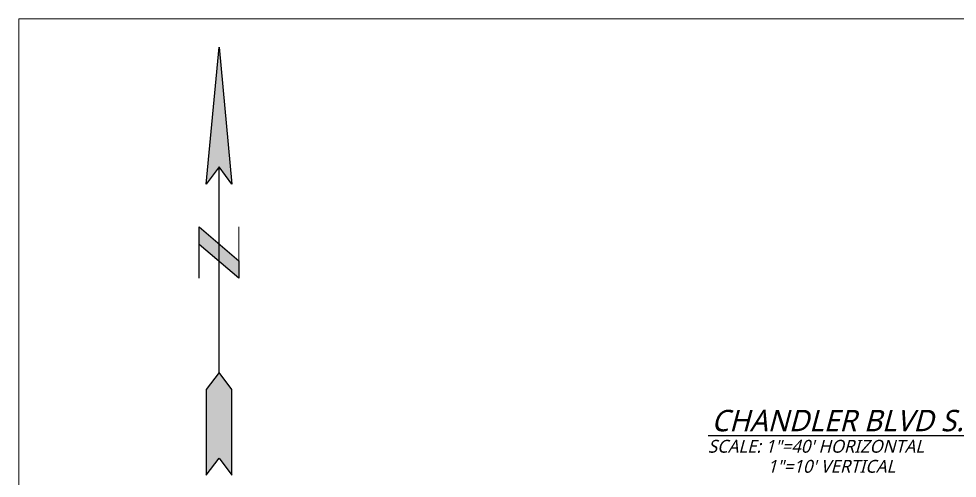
# Model space of a CAD drawing. Header units: feet. Extents: x 25 to 852, y 24 to 570.
# Drawn here: x 25.2 to 244.5, y 462.5 to 569.8 of the extents above; entities that cross this region are included whole.
import ezdxf

# ---------------------------------------------------------------- set-up
doc = ezdxf.new("R2010")
doc.units = ezdxf.units.FT
doc.header["$MEASUREMENT"] = 0
doc.layers.add('PDF_Geometry', color=7, linetype='Continuous')
doc.styles.get("Standard").update_dxf_attribs({"font": 'simplex.shx'})

msp = doc.modelspace()

# ---------------------------------------------------------------- hatches: boundary and pattern name
h = msp.add_hatch(color=256)
h.dxf.hatch_style = 1
h.paths.add_polyline_path([(75, 483.23), (72, 487.23), (69, 483.23), (69, 463.23), (72, 467.23), (75, 463.23)])
h.paths.add_polyline_path([(69, 531.23), (72, 563.23), (75, 531.23), (72, 535.23)])
h = msp.add_hatch(color=256)
h.dxf.hatch_style = 1
h.paths.add_polyline_path([(76.6, 513.33), (72, 517.28), (72, 513.17), (76.6, 509.23)])
h.paths.add_polyline_path([(72, 517.28), (67.4, 521.23), (67.4, 517.1), (72, 513.17)])

# ---------------------------------------------------------------- linework, layer by layer
at = {"flags": 128}
for points in [[(72, 487.23), (69, 483.23), (69, 463.23), (72, 467.23), (75, 463.23), (75, 483.23), (72, 487.23), (72, 535.23), (69, 531.23), (72, 563.23), (75, 531.23), (72, 535.23)], [(67.4, 509.23), (67.4, 521.23), (76.6, 513.33), (76.6, 509.23), (67.4, 517.1)]]:
    msp.add_lwpolyline(points, dxfattribs=at)
at = {"lineweight": 15}
msp.add_lwpolyline([(76.6, 521.23), (76.6, 509.23)], dxfattribs=at)
at = {"layer": 'PDF_Geometry', "lineweight": 15}
for points in [[(852.43, 24.17), (852.43, 569.83), (25.2, 569.83), (25.2, 24.17)], [(72, 535.23), (72, 487.23)], [(67.4, 521.23), (67.4, 509.23)]]:
    msp.add_lwpolyline(points, dxfattribs=at)
at = {"layer": 'PDF_Geometry', "lineweight": 25}
msp.add_lwpolyline([(186.33, 472.46), (308.09, 472.46)], dxfattribs=at)

# ---------------------------------------------------------------- texts
at = {"attachment_point": 1}
for s, insert, char_height in [('{\\fMicrosoft YaHei UI|b0|i1|c0|p34;CHANDLER BLVD S. & COLFAX AVE.}', (187.09, 478.48), 5), ('{\\fMicrosoft YaHei UI|b0|i1|c0|p34;SCALE: 1"=40\' HORIZONTAL^I^I^I^IAT 148+23}', (186.27, 471.47), 3), ('{\\fMicrosoft YaHei UI|b0|i1|c0|p34;^I1"=10\' VERTICAL^I}', (188.16, 466.79), 3)]:
    msp.add_mtext_dynamic_manual_height_columns(s, width=130.3098, gutter_width=1, heights=[0], dxfattribs=dict(at, insert=insert, char_height=char_height))

doc.saveas('drawing.dxf')
